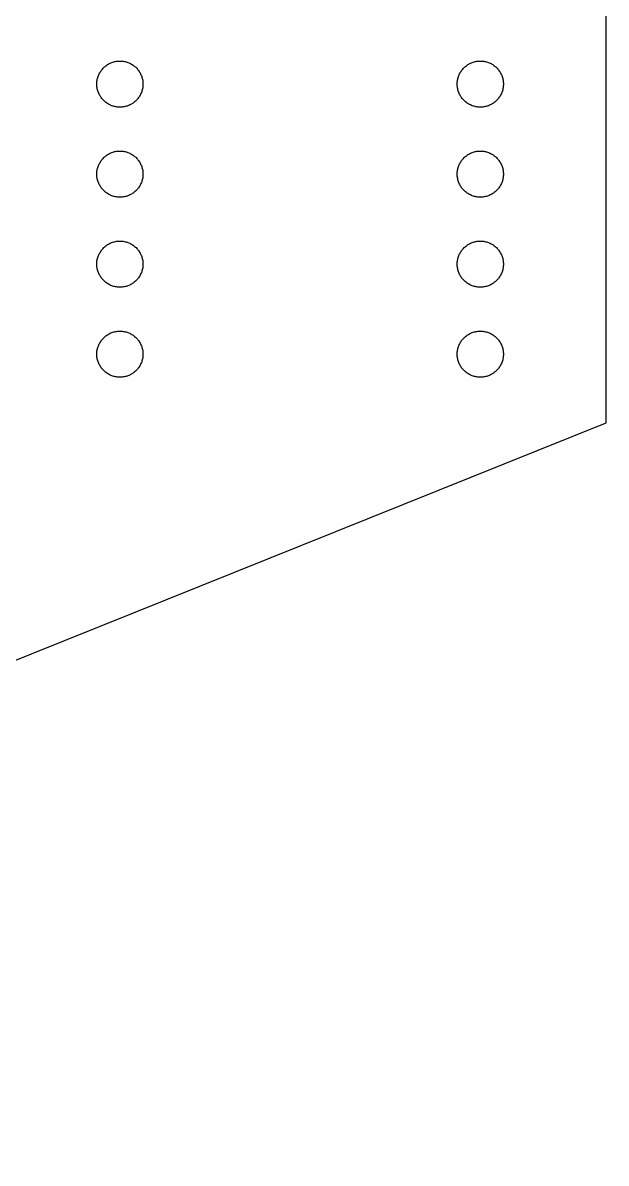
# Model space of a CAD drawing. Header units: metres. Extents: x -8.2 to 8.2, y -4.4 to 4.4.
# Drawn here: x 6.117 to 8.156, y -4.09 to -0.101 of the extents above; entities that cross this region are included whole.
import ezdxf

# ---------------------------------------------------------------- set-up
doc = ezdxf.new("R2010")
doc.units = ezdxf.units.M

msp = doc.modelspace()

# ---------------------------------------------------------------- linework, layer by layer
for p, q in [((8.1565, -1.5), (8.1565, 1.5)), ((6.4254, -0.2406), (6.4286, -0.2393)), ((6.4286, -0.2393), (6.4318, -0.2382)), ((6.4318, -0.2382), (6.435, -0.2372)), ((6.435, -0.2372), (6.4383, -0.2364)), ((6.4383, -0.2364), (6.4416, -0.2357)), ((6.4416, -0.2357), (6.4449, -0.2351)), ((6.4449, -0.2351), (6.4483, -0.2347)), ((6.4483, -0.2347), (6.4516, -0.2344)), ((6.4516, -0.2344), (6.455, -0.2343)), ((6.455, -0.2343), (6.4584, -0.2343)), ((6.4584, -0.2343), (6.4618, -0.2344)), ((6.4618, -0.2344), (6.4651, -0.2347)), ((6.4651, -0.2347), (6.4685, -0.2351)), ((6.4685, -0.2351), (6.4718, -0.2357)), ((6.4718, -0.2357), (6.4751, -0.2364)), ((6.4751, -0.2364), (6.4784, -0.2372)), ((6.4784, -0.2372), (6.4816, -0.2382)), ((6.4816, -0.2382), (6.4848, -0.2393)), ((6.4848, -0.2393), (6.488, -0.2406)), ((7.6853, -0.2406), (7.6884, -0.2393)), ((7.6884, -0.2393), (7.6916, -0.2382)), ((7.6916, -0.2382), (7.6948, -0.2372)), ((7.6948, -0.2372), (7.6981, -0.2364)), ((7.6981, -0.2364), (7.7014, -0.2357)), ((7.7014, -0.2357), (7.7047, -0.2351)), ((7.7047, -0.2351), (7.7081, -0.2347)), ((7.7081, -0.2347), (7.7115, -0.2344)), ((7.7115, -0.2344), (7.7148, -0.2343)), ((7.7148, -0.2343), (7.7182, -0.2343)), ((7.7182, -0.2343), (7.7216, -0.2344)), ((7.7216, -0.2344), (7.725, -0.2347)), ((7.725, -0.2347), (7.7283, -0.2351)), ((7.7283, -0.2351), (7.7317, -0.2357)), ((7.7317, -0.2357), (7.735, -0.2364)), ((7.735, -0.2364), (7.7382, -0.2372)), ((7.7382, -0.2372), (7.7415, -0.2382)), ((7.7415, -0.2382), (7.7447, -0.2393)), ((7.7447, -0.2393), (7.7478, -0.2406)), ((6.383, -0.2821), (6.3844, -0.2791)), ((6.3844, -0.2791), (6.386, -0.2761)), ((6.386, -0.2761), (6.3876, -0.2731)), ((6.3876, -0.2731), (6.3895, -0.2703)), ((6.3895, -0.2703), (6.3914, -0.2675)), ((6.3914, -0.2675), (6.3934, -0.2648)), ((6.3934, -0.2648), (6.3956, -0.2622)), ((6.3956, -0.2622), (6.3979, -0.2597)), ((6.3979, -0.2597), (6.4002, -0.2573)), ((6.4002, -0.2573), (6.4027, -0.255)), ((6.4027, -0.255), (6.4052, -0.2528)), ((6.4052, -0.2528), (6.4079, -0.2507)), ((6.4079, -0.2507), (6.4106, -0.2487)), ((6.4106, -0.2487), (6.4134, -0.2468)), ((6.4134, -0.2468), (6.4163, -0.2451)), ((6.4163, -0.2451), (6.4193, -0.2434)), ((6.4193, -0.2434), (6.4223, -0.2419)), ((6.4223, -0.2419), (6.4254, -0.2406)), ((6.488, -0.2406), (6.4911, -0.2419)), ((6.4911, -0.2419), (6.4941, -0.2434)), ((6.4941, -0.2434), (6.497, -0.2451)), ((6.497, -0.2451), (6.4999, -0.2468)), ((6.4999, -0.2468), (6.5027, -0.2487)), ((6.5027, -0.2487), (6.5055, -0.2507)), ((6.5055, -0.2507), (6.5081, -0.2528)), ((6.5081, -0.2528), (6.5107, -0.255)), ((6.5107, -0.255), (6.5132, -0.2573)), ((6.5132, -0.2573), (6.5155, -0.2597)), ((6.5155, -0.2597), (6.5178, -0.2622)), ((6.5178, -0.2622), (6.5199, -0.2648)), ((6.5199, -0.2648), (6.522, -0.2675)), ((6.522, -0.2675), (6.5239, -0.2703)), ((6.5239, -0.2703), (6.5257, -0.2731)), ((6.5257, -0.2731), (6.5274, -0.2761)), ((6.5274, -0.2761), (6.529, -0.2791)), ((6.529, -0.2791), (6.5304, -0.2821)), ((7.6428, -0.2821), (7.6442, -0.2791)), ((7.6442, -0.2791), (7.6458, -0.2761)), ((7.6458, -0.2761), (7.6475, -0.2731)), ((7.6475, -0.2731), (7.6493, -0.2703)), ((7.6493, -0.2703), (7.6512, -0.2675)), ((7.6512, -0.2675), (7.6533, -0.2648)), ((7.6533, -0.2648), (7.6554, -0.2622)), ((7.6554, -0.2622), (7.6577, -0.2597)), ((7.6577, -0.2597), (7.6601, -0.2573)), ((7.6601, -0.2573), (7.6625, -0.255)), ((7.6625, -0.255), (7.6651, -0.2528)), ((7.6651, -0.2528), (7.6677, -0.2507)), ((7.6677, -0.2507), (7.6705, -0.2487)), ((7.6705, -0.2487), (7.6733, -0.2468)), ((7.6733, -0.2468), (7.6762, -0.2451)), ((7.6762, -0.2451), (7.6791, -0.2434)), ((7.6791, -0.2434), (7.6822, -0.2419)), ((7.6822, -0.2419), (7.6853, -0.2406)), ((7.7478, -0.2406), (7.7509, -0.2419)), ((7.7509, -0.2419), (7.7539, -0.2434)), ((7.7539, -0.2434), (7.7569, -0.2451)), ((7.7569, -0.2451), (7.7598, -0.2468)), ((7.7598, -0.2468), (7.7626, -0.2487)), ((7.7626, -0.2487), (7.7653, -0.2507)), ((7.7653, -0.2507), (7.768, -0.2528)), ((7.768, -0.2528), (7.7705, -0.255)), ((7.7705, -0.255), (7.773, -0.2573)), ((7.773, -0.2573), (7.7754, -0.2597)), ((7.7754, -0.2597), (7.7776, -0.2622)), ((7.7776, -0.2622), (7.7798, -0.2648)), ((7.7798, -0.2648), (7.7818, -0.2675)), ((7.7818, -0.2675), (7.7838, -0.2703)), ((7.7838, -0.2703), (7.7856, -0.2731)), ((7.7856, -0.2731), (7.7873, -0.2761)), ((7.7873, -0.2761), (7.7888, -0.2791)), ((7.7888, -0.2791), (7.7903, -0.2821)), ((6.376, -0.315), (6.3761, -0.3116)), ((6.3761, -0.3183), (6.376, -0.315)), ((6.3761, -0.3116), (6.3763, -0.3082)), ((6.3763, -0.3217), (6.3761, -0.3183)), ((6.3763, -0.3082), (6.3766, -0.3048)), ((6.3766, -0.3048), (6.3771, -0.3015)), ((6.3771, -0.3015), (6.3777, -0.2982)), ((6.3777, -0.2982), (6.3785, -0.2949)), ((6.3785, -0.2949), (6.3794, -0.2916)), ((6.3794, -0.2916), (6.3805, -0.2884)), ((6.3805, -0.2884), (6.3816, -0.2852)), ((6.3816, -0.2852), (6.383, -0.2821)), ((6.5304, -0.2821), (6.5317, -0.2852)), ((6.5317, -0.2852), (6.5329, -0.2884)), ((6.5329, -0.2884), (6.5339, -0.2916)), ((6.5339, -0.2916), (6.5349, -0.2949)), ((6.5349, -0.2949), (6.5356, -0.2982)), ((6.5356, -0.2982), (6.5363, -0.3015)), ((6.5363, -0.3015), (6.5368, -0.3048)), ((6.5368, -0.3048), (6.5371, -0.3082)), ((6.5371, -0.3082), (6.5373, -0.3116)), ((6.5373, -0.3183), (6.5371, -0.3217)), ((6.5373, -0.3116), (6.5374, -0.315)), ((6.5374, -0.315), (6.5373, -0.3183)), ((7.6358, -0.315), (7.6359, -0.3116)), ((7.6359, -0.3183), (7.6358, -0.315)), ((7.6359, -0.3116), (7.6361, -0.3082)), ((7.6361, -0.3217), (7.6359, -0.3183)), ((7.6361, -0.3082), (7.6365, -0.3048)), ((7.6365, -0.3048), (7.6369, -0.3015)), ((7.6369, -0.3015), (7.6376, -0.2982)), ((7.6376, -0.2982), (7.6383, -0.2949)), ((7.6383, -0.2949), (7.6393, -0.2916)), ((7.6393, -0.2916), (7.6403, -0.2884)), ((7.6403, -0.2884), (7.6415, -0.2852)), ((7.6415, -0.2852), (7.6428, -0.2821)), ((7.7903, -0.2821), (7.7916, -0.2852)), ((7.7916, -0.2852), (7.7928, -0.2884)), ((7.7928, -0.2884), (7.7938, -0.2916)), ((7.7938, -0.2916), (7.7947, -0.2949)), ((7.7947, -0.2949), (7.7955, -0.2982)), ((7.7955, -0.2982), (7.7961, -0.3015)), ((7.7961, -0.3015), (7.7966, -0.3048)), ((7.7966, -0.3048), (7.7969, -0.3082)), ((7.7969, -0.3082), (7.7972, -0.3116)), ((7.7972, -0.3183), (7.7969, -0.3217)), ((7.7972, -0.3116), (7.7972, -0.315)), ((7.7972, -0.315), (7.7972, -0.3183)), ((6.3766, -0.3251), (6.3763, -0.3217)), ((6.3771, -0.3284), (6.3766, -0.3251)), ((6.3777, -0.3317), (6.3771, -0.3284)), ((6.3785, -0.335), (6.3777, -0.3317)), ((6.3794, -0.3383), (6.3785, -0.335)), ((6.3805, -0.3415), (6.3794, -0.3383)), ((6.3816, -0.3447), (6.3805, -0.3415)), ((6.383, -0.3478), (6.3816, -0.3447)), ((6.3844, -0.3508), (6.383, -0.3478)), ((6.386, -0.3538), (6.3844, -0.3508)), ((6.3876, -0.3568), (6.386, -0.3538)), ((6.3895, -0.3596), (6.3876, -0.3568)), ((6.5257, -0.3568), (6.5239, -0.3596)), ((6.5274, -0.3538), (6.5257, -0.3568)), ((6.529, -0.3508), (6.5274, -0.3538)), ((6.5304, -0.3478), (6.529, -0.3508)), ((6.5317, -0.3447), (6.5304, -0.3478)), ((6.5329, -0.3415), (6.5317, -0.3447)), ((6.5339, -0.3383), (6.5329, -0.3415)), ((6.5349, -0.335), (6.5339, -0.3383)), ((6.5356, -0.3317), (6.5349, -0.335)), ((6.5363, -0.3284), (6.5356, -0.3317)), ((6.5368, -0.3251), (6.5363, -0.3284)), ((6.5371, -0.3217), (6.5368, -0.3251)), ((7.6365, -0.3251), (7.6361, -0.3217)), ((7.6369, -0.3284), (7.6365, -0.3251)), ((7.6376, -0.3317), (7.6369, -0.3284)), ((7.6383, -0.335), (7.6376, -0.3317)), ((7.6393, -0.3383), (7.6383, -0.335)), ((7.6403, -0.3415), (7.6393, -0.3383)), ((7.6415, -0.3447), (7.6403, -0.3415)), ((7.6428, -0.3478), (7.6415, -0.3447)), ((7.6442, -0.3508), (7.6428, -0.3478)), ((7.6458, -0.3538), (7.6442, -0.3508)), ((7.6475, -0.3568), (7.6458, -0.3538)), ((7.6493, -0.3596), (7.6475, -0.3568)), ((7.7856, -0.3568), (7.7838, -0.3596)), ((7.7873, -0.3538), (7.7856, -0.3568)), ((7.7888, -0.3508), (7.7873, -0.3538)), ((7.7903, -0.3478), (7.7888, -0.3508)), ((7.7916, -0.3447), (7.7903, -0.3478)), ((7.7928, -0.3415), (7.7916, -0.3447)), ((7.7938, -0.3383), (7.7928, -0.3415)), ((7.7947, -0.335), (7.7938, -0.3383)), ((7.7955, -0.3317), (7.7947, -0.335)), ((7.7961, -0.3284), (7.7955, -0.3317)), ((7.7966, -0.3251), (7.7961, -0.3284)), ((7.7969, -0.3217), (7.7966, -0.3251)), ((6.3914, -0.3624), (6.3895, -0.3596)), ((6.3934, -0.3651), (6.3914, -0.3624)), ((6.3956, -0.3677), (6.3934, -0.3651)), ((6.3979, -0.3702), (6.3956, -0.3677)), ((6.4002, -0.3726), (6.3979, -0.3702)), ((6.4027, -0.3749), (6.4002, -0.3726)), ((6.4052, -0.3771), (6.4027, -0.3749)), ((6.4079, -0.3792), (6.4052, -0.3771)), ((6.4106, -0.3812), (6.4079, -0.3792)), ((6.4134, -0.3831), (6.4106, -0.3812)), ((6.4163, -0.3848), (6.4134, -0.3831)), ((6.4193, -0.3865), (6.4163, -0.3848)), ((6.4223, -0.388), (6.4193, -0.3865)), ((6.4254, -0.3894), (6.4223, -0.388)), ((6.4286, -0.3906), (6.4254, -0.3894)), ((6.4318, -0.3917), (6.4286, -0.3906)), ((6.435, -0.3927), (6.4318, -0.3917)), ((6.4383, -0.3935), (6.435, -0.3927)), ((6.4416, -0.3942), (6.4383, -0.3935)), ((6.4449, -0.3948), (6.4416, -0.3942)), ((6.4483, -0.3952), (6.4449, -0.3948)), ((6.4516, -0.3955), (6.4483, -0.3952)), ((6.455, -0.3956), (6.4516, -0.3955)), ((6.4584, -0.3956), (6.455, -0.3956)), ((6.4618, -0.3955), (6.4584, -0.3956)), ((6.4651, -0.3952), (6.4618, -0.3955)), ((6.4685, -0.3948), (6.4651, -0.3952)), ((6.4718, -0.3942), (6.4685, -0.3948)), ((6.4751, -0.3935), (6.4718, -0.3942)), ((6.4784, -0.3927), (6.4751, -0.3935)), ((6.4816, -0.3917), (6.4784, -0.3927)), ((6.4848, -0.3906), (6.4816, -0.3917)), ((6.488, -0.3894), (6.4848, -0.3906)), ((6.4911, -0.388), (6.488, -0.3894)), ((6.4941, -0.3865), (6.4911, -0.388)), ((6.497, -0.3848), (6.4941, -0.3865)), ((6.4999, -0.3831), (6.497, -0.3848)), ((6.5027, -0.3812), (6.4999, -0.3831)), ((6.5055, -0.3792), (6.5027, -0.3812)), ((6.5081, -0.3771), (6.5055, -0.3792)), ((6.5107, -0.3749), (6.5081, -0.3771)), ((6.5132, -0.3726), (6.5107, -0.3749)), ((6.5155, -0.3702), (6.5132, -0.3726)), ((6.5178, -0.3677), (6.5155, -0.3702)), ((6.5199, -0.3651), (6.5178, -0.3677)), ((6.522, -0.3624), (6.5199, -0.3651)), ((6.5239, -0.3596), (6.522, -0.3624)), ((7.6512, -0.3624), (7.6493, -0.3596)), ((7.6533, -0.3651), (7.6512, -0.3624)), ((7.6554, -0.3677), (7.6533, -0.3651)), ((7.6577, -0.3702), (7.6554, -0.3677)), ((7.6601, -0.3726), (7.6577, -0.3702)), ((7.6625, -0.3749), (7.6601, -0.3726)), ((7.6651, -0.3771), (7.6625, -0.3749)), ((7.6677, -0.3792), (7.6651, -0.3771)), ((7.6705, -0.3812), (7.6677, -0.3792)), ((7.6733, -0.3831), (7.6705, -0.3812)), ((7.6762, -0.3848), (7.6733, -0.3831)), ((7.6791, -0.3865), (7.6762, -0.3848)), ((7.6822, -0.388), (7.6791, -0.3865)), ((7.6853, -0.3894), (7.6822, -0.388)), ((7.6884, -0.3906), (7.6853, -0.3894)), ((7.6916, -0.3917), (7.6884, -0.3906)), ((7.6948, -0.3927), (7.6916, -0.3917)), ((7.6981, -0.3935), (7.6948, -0.3927)), ((7.7014, -0.3942), (7.6981, -0.3935)), ((7.7047, -0.3948), (7.7014, -0.3942)), ((7.7081, -0.3952), (7.7047, -0.3948)), ((7.7115, -0.3955), (7.7081, -0.3952)), ((7.7148, -0.3956), (7.7115, -0.3955)), ((7.7182, -0.3956), (7.7148, -0.3956)), ((7.7216, -0.3955), (7.7182, -0.3956)), ((7.725, -0.3952), (7.7216, -0.3955)), ((7.7283, -0.3948), (7.725, -0.3952)), ((7.7317, -0.3942), (7.7283, -0.3948)), ((7.735, -0.3935), (7.7317, -0.3942)), ((7.7382, -0.3927), (7.735, -0.3935)), ((7.7415, -0.3917), (7.7382, -0.3927)), ((7.7447, -0.3906), (7.7415, -0.3917)), ((7.7478, -0.3894), (7.7447, -0.3906)), ((7.7509, -0.388), (7.7478, -0.3894)), ((7.7539, -0.3865), (7.7509, -0.388)), ((7.7569, -0.3848), (7.7539, -0.3865)), ((7.7598, -0.3831), (7.7569, -0.3848)), ((7.7626, -0.3812), (7.7598, -0.3831)), ((7.7653, -0.3792), (7.7626, -0.3812)), ((7.768, -0.3771), (7.7653, -0.3792)), ((7.7705, -0.3749), (7.768, -0.3771)), ((7.773, -0.3726), (7.7705, -0.3749)), ((7.7754, -0.3702), (7.773, -0.3726)), ((7.7776, -0.3677), (7.7754, -0.3702)), ((7.7798, -0.3651), (7.7776, -0.3677)), ((7.7818, -0.3624), (7.7798, -0.3651)), ((7.7838, -0.3596), (7.7818, -0.3624)), ((6.4163, -0.56), (6.4193, -0.5584)), ((6.4193, -0.5584), (6.4223, -0.5569)), ((6.4223, -0.5569), (6.4254, -0.5555)), ((6.4254, -0.5555), (6.4286, -0.5543)), ((6.4286, -0.5543), (6.4318, -0.5532)), ((6.4318, -0.5532), (6.435, -0.5522)), ((6.435, -0.5522), (6.4383, -0.5513)), ((6.4383, -0.5513), (6.4416, -0.5506)), ((6.4416, -0.5506), (6.4449, -0.5501)), ((6.4449, -0.5501), (6.4483, -0.5497)), ((6.4483, -0.5497), (6.4516, -0.5494)), ((6.4516, -0.5494), (6.455, -0.5492)), ((6.455, -0.5492), (6.4584, -0.5492)), ((6.4584, -0.5492), (6.4618, -0.5494)), ((6.4618, -0.5494), (6.4651, -0.5497)), ((6.4651, -0.5497), (6.4685, -0.5501)), ((6.4685, -0.5501), (6.4718, -0.5506)), ((6.4718, -0.5506), (6.4751, -0.5513)), ((6.4751, -0.5513), (6.4784, -0.5522)), ((6.4784, -0.5522), (6.4816, -0.5532)), ((6.4816, -0.5532), (6.4848, -0.5543)), ((6.4848, -0.5543), (6.488, -0.5555)), ((6.488, -0.5555), (6.4911, -0.5569)), ((6.4911, -0.5569), (6.4941, -0.5584)), ((6.4941, -0.5584), (6.497, -0.56)), ((7.6762, -0.56), (7.6791, -0.5584)), ((7.6791, -0.5584), (7.6822, -0.5569)), ((7.6822, -0.5569), (7.6853, -0.5555)), ((7.6853, -0.5555), (7.6884, -0.5543)), ((7.6884, -0.5543), (7.6916, -0.5532)), ((7.6916, -0.5532), (7.6948, -0.5522)), ((7.6948, -0.5522), (7.6981, -0.5513)), ((7.6981, -0.5513), (7.7014, -0.5506)), ((7.7014, -0.5506), (7.7047, -0.5501)), ((7.7047, -0.5501), (7.7081, -0.5497)), ((7.7081, -0.5497), (7.7115, -0.5494)), ((7.7115, -0.5494), (7.7148, -0.5492)), ((7.7148, -0.5492), (7.7182, -0.5492)), ((7.7182, -0.5492), (7.7216, -0.5494)), ((7.7216, -0.5494), (7.725, -0.5497)), ((7.725, -0.5497), (7.7283, -0.5501)), ((7.7283, -0.5501), (7.7317, -0.5506)), ((7.7317, -0.5506), (7.735, -0.5513)), ((7.735, -0.5513), (7.7382, -0.5522)), ((7.7382, -0.5522), (7.7415, -0.5532)), ((7.7415, -0.5532), (7.7447, -0.5543)), ((7.7447, -0.5543), (7.7478, -0.5555)), ((7.7478, -0.5555), (7.7509, -0.5569)), ((7.7509, -0.5569), (7.7539, -0.5584)), ((7.7539, -0.5584), (7.7569, -0.56)), ((6.3816, -0.6002), (6.383, -0.5971)), ((6.383, -0.5971), (6.3844, -0.594)), ((6.3844, -0.594), (6.386, -0.591)), ((6.386, -0.591), (6.3876, -0.5881)), ((6.3876, -0.5881), (6.3895, -0.5853)), ((6.3895, -0.5853), (6.3914, -0.5825)), ((6.3914, -0.5825), (6.3934, -0.5798)), ((6.3934, -0.5798), (6.3956, -0.5772)), ((6.3956, -0.5772), (6.3979, -0.5747)), ((6.3979, -0.5747), (6.4002, -0.5723)), ((6.4002, -0.5723), (6.4027, -0.5699)), ((6.4027, -0.5699), (6.4052, -0.5677)), ((6.4052, -0.5677), (6.4079, -0.5656)), ((6.4079, -0.5656), (6.4106, -0.5636)), ((6.4106, -0.5636), (6.4134, -0.5618)), ((6.4134, -0.5618), (6.4163, -0.56)), ((6.497, -0.56), (6.4999, -0.5618)), ((6.4999, -0.5618), (6.5027, -0.5636)), ((6.5027, -0.5636), (6.5055, -0.5656)), ((6.5055, -0.5656), (6.5081, -0.5677)), ((6.5081, -0.5677), (6.5107, -0.5699)), ((6.5107, -0.5699), (6.5132, -0.5723)), ((6.5132, -0.5723), (6.5155, -0.5747)), ((6.5155, -0.5747), (6.5178, -0.5772)), ((6.5178, -0.5772), (6.5199, -0.5798)), ((6.5199, -0.5798), (6.522, -0.5825)), ((6.522, -0.5825), (6.5239, -0.5853)), ((6.5239, -0.5853), (6.5257, -0.5881)), ((6.5257, -0.5881), (6.5274, -0.591)), ((6.5274, -0.591), (6.529, -0.594)), ((6.529, -0.594), (6.5304, -0.5971)), ((6.5304, -0.5971), (6.5317, -0.6002)), ((7.6415, -0.6002), (7.6428, -0.5971)), ((7.6428, -0.5971), (7.6442, -0.594)), ((7.6442, -0.594), (7.6458, -0.591)), ((7.6458, -0.591), (7.6475, -0.5881)), ((7.6475, -0.5881), (7.6493, -0.5853)), ((7.6493, -0.5853), (7.6512, -0.5825)), ((7.6512, -0.5825), (7.6533, -0.5798)), ((7.6533, -0.5798), (7.6554, -0.5772)), ((7.6554, -0.5772), (7.6577, -0.5747)), ((7.6577, -0.5747), (7.6601, -0.5723)), ((7.6601, -0.5723), (7.6625, -0.5699)), ((7.6625, -0.5699), (7.6651, -0.5677)), ((7.6651, -0.5677), (7.6677, -0.5656)), ((7.6677, -0.5656), (7.6705, -0.5636)), ((7.6705, -0.5636), (7.6733, -0.5618)), ((7.6733, -0.5618), (7.6762, -0.56)), ((7.7569, -0.56), (7.7598, -0.5618)), ((7.7598, -0.5618), (7.7626, -0.5636)), ((7.7626, -0.5636), (7.7653, -0.5656)), ((7.7653, -0.5656), (7.768, -0.5677)), ((7.768, -0.5677), (7.7705, -0.5699)), ((7.7705, -0.5699), (7.773, -0.5723)), ((7.773, -0.5723), (7.7754, -0.5747)), ((7.7754, -0.5747), (7.7776, -0.5772)), ((7.7776, -0.5772), (7.7798, -0.5798)), ((7.7798, -0.5798), (7.7818, -0.5825)), ((7.7818, -0.5825), (7.7838, -0.5853)), ((7.7838, -0.5853), (7.7856, -0.5881)), ((7.7856, -0.5881), (7.7873, -0.591)), ((7.7873, -0.591), (7.7888, -0.594)), ((7.7888, -0.594), (7.7903, -0.5971)), ((7.7903, -0.5971), (7.7916, -0.6002)), ((6.376, -0.6299), (6.3761, -0.6265)), ((6.3761, -0.6333), (6.376, -0.6299)), ((6.3761, -0.6265), (6.3763, -0.6232)), ((6.3763, -0.6367), (6.3761, -0.6333)), ((6.3763, -0.6232), (6.3766, -0.6198)), ((6.3766, -0.64), (6.3763, -0.6367)), ((6.3766, -0.6198), (6.3771, -0.6165)), ((6.3771, -0.6165), (6.3777, -0.6131)), ((6.3777, -0.6131), (6.3785, -0.6098)), ((6.3785, -0.6098), (6.3794, -0.6066)), ((6.3794, -0.6066), (6.3805, -0.6034)), ((6.3805, -0.6034), (6.3816, -0.6002)), ((6.5317, -0.6002), (6.5329, -0.6034)), ((6.5329, -0.6034), (6.5339, -0.6066)), ((6.5339, -0.6066), (6.5349, -0.6098)), ((6.5349, -0.6098), (6.5356, -0.6131)), ((6.5356, -0.6131), (6.5363, -0.6165)), ((6.5363, -0.6165), (6.5368, -0.6198)), ((6.5368, -0.6198), (6.5371, -0.6232)), ((6.5371, -0.6367), (6.5368, -0.64)), ((6.5371, -0.6232), (6.5373, -0.6265)), ((6.5373, -0.6333), (6.5371, -0.6367)), ((6.5373, -0.6265), (6.5374, -0.6299)), ((6.5374, -0.6299), (6.5373, -0.6333)), ((7.6358, -0.6299), (7.6359, -0.6265)), ((7.6359, -0.6333), (7.6358, -0.6299)), ((7.6359, -0.6265), (7.6361, -0.6232)), ((7.6361, -0.6367), (7.6359, -0.6333)), ((7.6361, -0.6232), (7.6365, -0.6198)), ((7.6365, -0.64), (7.6361, -0.6367)), ((7.6365, -0.6198), (7.6369, -0.6165)), ((7.6369, -0.6165), (7.6376, -0.6131)), ((7.6376, -0.6131), (7.6383, -0.6098)), ((7.6383, -0.6098), (7.6393, -0.6066)), ((7.6393, -0.6066), (7.6403, -0.6034)), ((7.6403, -0.6034), (7.6415, -0.6002)), ((7.7916, -0.6002), (7.7928, -0.6034)), ((7.7928, -0.6034), (7.7938, -0.6066)), ((7.7938, -0.6066), (7.7947, -0.6098)), ((7.7947, -0.6098), (7.7955, -0.6131)), ((7.7955, -0.6131), (7.7961, -0.6165)), ((7.7961, -0.6165), (7.7966, -0.6198)), ((7.7966, -0.6198), (7.7969, -0.6232)), ((7.7969, -0.6367), (7.7966, -0.64)), ((7.7969, -0.6232), (7.7972, -0.6265)), ((7.7972, -0.6333), (7.7969, -0.6367)), ((7.7972, -0.6265), (7.7972, -0.6299)), ((7.7972, -0.6299), (7.7972, -0.6333)), ((6.3771, -0.6434), (6.3766, -0.64)), ((6.3777, -0.6467), (6.3771, -0.6434)), ((6.3785, -0.65), (6.3777, -0.6467)), ((6.3794, -0.6532), (6.3785, -0.65)), ((6.3805, -0.6565), (6.3794, -0.6532)), ((6.3816, -0.6596), (6.3805, -0.6565)), ((6.383, -0.6627), (6.3816, -0.6596)), ((6.3844, -0.6658), (6.383, -0.6627)), ((6.386, -0.6688), (6.3844, -0.6658)), ((6.3876, -0.6717), (6.386, -0.6688)), ((6.3895, -0.6746), (6.3876, -0.6717)), ((6.3914, -0.6774), (6.3895, -0.6746)), ((6.3934, -0.68), (6.3914, -0.6774)), ((6.522, -0.6774), (6.5199, -0.68)), ((6.5239, -0.6746), (6.522, -0.6774)), ((6.5257, -0.6717), (6.5239, -0.6746)), ((6.5274, -0.6688), (6.5257, -0.6717)), ((6.529, -0.6658), (6.5274, -0.6688)), ((6.5304, -0.6627), (6.529, -0.6658)), ((6.5317, -0.6596), (6.5304, -0.6627)), ((6.5329, -0.6565), (6.5317, -0.6596)), ((6.5339, -0.6532), (6.5329, -0.6565)), ((6.5349, -0.65), (6.5339, -0.6532)), ((6.5356, -0.6467), (6.5349, -0.65)), ((6.5363, -0.6434), (6.5356, -0.6467)), ((6.5368, -0.64), (6.5363, -0.6434)), ((7.6369, -0.6434), (7.6365, -0.64)), ((7.6376, -0.6467), (7.6369, -0.6434)), ((7.6383, -0.65), (7.6376, -0.6467)), ((7.6393, -0.6532), (7.6383, -0.65)), ((7.6403, -0.6565), (7.6393, -0.6532)), ((7.6415, -0.6596), (7.6403, -0.6565)), ((7.6428, -0.6627), (7.6415, -0.6596)), ((7.6442, -0.6658), (7.6428, -0.6627)), ((7.6458, -0.6688), (7.6442, -0.6658)), ((7.6475, -0.6717), (7.6458, -0.6688)), ((7.6493, -0.6746), (7.6475, -0.6717)), ((7.6512, -0.6774), (7.6493, -0.6746)), ((7.6533, -0.68), (7.6512, -0.6774)), ((7.7818, -0.6774), (7.7798, -0.68)), ((7.7838, -0.6746), (7.7818, -0.6774)), ((7.7856, -0.6717), (7.7838, -0.6746)), ((7.7873, -0.6688), (7.7856, -0.6717)), ((7.7888, -0.6658), (7.7873, -0.6688)), ((7.7903, -0.6627), (7.7888, -0.6658)), ((7.7916, -0.6596), (7.7903, -0.6627)), ((7.7928, -0.6565), (7.7916, -0.6596)), ((7.7938, -0.6532), (7.7928, -0.6565)), ((7.7947, -0.65), (7.7938, -0.6532)), ((7.7955, -0.6467), (7.7947, -0.65)), ((7.7961, -0.6434), (7.7955, -0.6467)), ((7.7966, -0.64), (7.7961, -0.6434)), ((6.3956, -0.6826), (6.3934, -0.68)), ((6.3979, -0.6852), (6.3956, -0.6826)), ((6.4002, -0.6876), (6.3979, -0.6852)), ((6.4027, -0.6899), (6.4002, -0.6876)), ((6.4052, -0.6921), (6.4027, -0.6899)), ((6.4079, -0.6942), (6.4052, -0.6921)), ((6.4106, -0.6962), (6.4079, -0.6942)), ((6.4134, -0.6981), (6.4106, -0.6962)), ((6.4163, -0.6998), (6.4134, -0.6981)), ((6.4193, -0.7014), (6.4163, -0.6998)), ((6.4223, -0.7029), (6.4193, -0.7014)), ((6.4254, -0.7043), (6.4223, -0.7029)), ((6.4286, -0.7056), (6.4254, -0.7043)), ((6.4318, -0.7067), (6.4286, -0.7056)), ((6.435, -0.7077), (6.4318, -0.7067)), ((6.4383, -0.7085), (6.435, -0.7077)), ((6.4416, -0.7092), (6.4383, -0.7085)), ((6.4449, -0.7098), (6.4416, -0.7092)), ((6.4483, -0.7102), (6.4449, -0.7098)), ((6.4516, -0.7105), (6.4483, -0.7102)), ((6.455, -0.7106), (6.4516, -0.7105)), ((6.4584, -0.7106), (6.455, -0.7106)), ((6.4618, -0.7105), (6.4584, -0.7106)), ((6.4651, -0.7102), (6.4618, -0.7105)), ((6.4685, -0.7098), (6.4651, -0.7102)), ((6.4718, -0.7092), (6.4685, -0.7098)), ((6.4751, -0.7085), (6.4718, -0.7092)), ((6.4784, -0.7077), (6.4751, -0.7085)), ((6.4816, -0.7067), (6.4784, -0.7077)), ((6.4848, -0.7056), (6.4816, -0.7067)), ((6.488, -0.7043), (6.4848, -0.7056)), ((6.4911, -0.7029), (6.488, -0.7043)), ((6.4941, -0.7014), (6.4911, -0.7029)), ((6.497, -0.6998), (6.4941, -0.7014)), ((6.4999, -0.6981), (6.497, -0.6998)), ((6.5027, -0.6962), (6.4999, -0.6981)), ((6.5055, -0.6942), (6.5027, -0.6962)), ((6.5081, -0.6921), (6.5055, -0.6942)), ((6.5107, -0.6899), (6.5081, -0.6921)), ((6.5132, -0.6876), (6.5107, -0.6899)), ((6.5155, -0.6852), (6.5132, -0.6876)), ((6.5178, -0.6826), (6.5155, -0.6852)), ((6.5199, -0.68), (6.5178, -0.6826)), ((7.6554, -0.6826), (7.6533, -0.68)), ((7.6577, -0.6852), (7.6554, -0.6826)), ((7.6601, -0.6876), (7.6577, -0.6852)), ((7.6625, -0.6899), (7.6601, -0.6876)), ((7.6651, -0.6921), (7.6625, -0.6899)), ((7.6677, -0.6942), (7.6651, -0.6921)), ((7.6705, -0.6962), (7.6677, -0.6942)), ((7.6733, -0.6981), (7.6705, -0.6962)), ((7.6762, -0.6998), (7.6733, -0.6981)), ((7.6791, -0.7014), (7.6762, -0.6998)), ((7.6822, -0.7029), (7.6791, -0.7014)), ((7.6853, -0.7043), (7.6822, -0.7029)), ((7.6884, -0.7056), (7.6853, -0.7043)), ((7.6916, -0.7067), (7.6884, -0.7056)), ((7.6948, -0.7077), (7.6916, -0.7067)), ((7.6981, -0.7085), (7.6948, -0.7077)), ((7.7014, -0.7092), (7.6981, -0.7085)), ((7.7047, -0.7098), (7.7014, -0.7092)), ((7.7081, -0.7102), (7.7047, -0.7098)), ((7.7115, -0.7105), (7.7081, -0.7102)), ((7.7148, -0.7106), (7.7115, -0.7105)), ((7.7182, -0.7106), (7.7148, -0.7106)), ((7.7216, -0.7105), (7.7182, -0.7106)), ((7.725, -0.7102), (7.7216, -0.7105)), ((7.7283, -0.7098), (7.725, -0.7102)), ((7.7317, -0.7092), (7.7283, -0.7098)), ((7.735, -0.7085), (7.7317, -0.7092)), ((7.7382, -0.7077), (7.735, -0.7085)), ((7.7415, -0.7067), (7.7382, -0.7077)), ((7.7447, -0.7056), (7.7415, -0.7067)), ((7.7478, -0.7043), (7.7447, -0.7056)), ((7.7509, -0.7029), (7.7478, -0.7043)), ((7.7539, -0.7014), (7.7509, -0.7029)), ((7.7569, -0.6998), (7.7539, -0.7014)), ((7.7598, -0.6981), (7.7569, -0.6998)), ((7.7626, -0.6962), (7.7598, -0.6981)), ((7.7653, -0.6942), (7.7626, -0.6962)), ((7.768, -0.6921), (7.7653, -0.6942)), ((7.7705, -0.6899), (7.768, -0.6921)), ((7.773, -0.6876), (7.7705, -0.6899)), ((7.7754, -0.6852), (7.773, -0.6876)), ((7.7776, -0.6826), (7.7754, -0.6852)), ((7.7798, -0.68), (7.7776, -0.6826)), ((6.4106, -0.8786), (6.4134, -0.8767)), ((6.4134, -0.8767), (6.4163, -0.875)), ((6.4163, -0.875), (6.4193, -0.8734)), ((6.4193, -0.8734), (6.4223, -0.8718)), ((6.4223, -0.8718), (6.4254, -0.8705)), ((6.4254, -0.8705), (6.4286, -0.8692)), ((6.4286, -0.8692), (6.4318, -0.8681)), ((6.4318, -0.8681), (6.435, -0.8671)), ((6.435, -0.8671), (6.4383, -0.8663)), ((6.4383, -0.8663), (6.4416, -0.8656)), ((6.4416, -0.8656), (6.4449, -0.865)), ((6.4449, -0.865), (6.4483, -0.8646)), ((6.4483, -0.8646), (6.4516, -0.8643)), ((6.4516, -0.8643), (6.455, -0.8642)), ((6.455, -0.8642), (6.4584, -0.8642)), ((6.4584, -0.8642), (6.4618, -0.8643)), ((6.4618, -0.8643), (6.4651, -0.8646)), ((6.4651, -0.8646), (6.4685, -0.865)), ((6.4685, -0.865), (6.4718, -0.8656)), ((6.4718, -0.8656), (6.4751, -0.8663)), ((6.4751, -0.8663), (6.4784, -0.8671)), ((6.4784, -0.8671), (6.4816, -0.8681)), ((6.4816, -0.8681), (6.4848, -0.8692)), ((6.4848, -0.8692), (6.488, -0.8705)), ((6.488, -0.8705), (6.4911, -0.8718)), ((6.4911, -0.8718), (6.4941, -0.8734)), ((6.4941, -0.8734), (6.497, -0.875)), ((6.497, -0.875), (6.4999, -0.8767)), ((6.4999, -0.8767), (6.5027, -0.8786)), ((7.6705, -0.8786), (7.6733, -0.8767)), ((7.6733, -0.8767), (7.6762, -0.875)), ((7.6762, -0.875), (7.6791, -0.8734)), ((7.6791, -0.8734), (7.6822, -0.8718)), ((7.6822, -0.8718), (7.6853, -0.8705)), ((7.6853, -0.8705), (7.6884, -0.8692)), ((7.6884, -0.8692), (7.6916, -0.8681)), ((7.6916, -0.8681), (7.6948, -0.8671)), ((7.6948, -0.8671), (7.6981, -0.8663)), ((7.6981, -0.8663), (7.7014, -0.8656)), ((7.7014, -0.8656), (7.7047, -0.865)), ((7.7047, -0.865), (7.7081, -0.8646)), ((7.7081, -0.8646), (7.7115, -0.8643)), ((7.7115, -0.8643), (7.7148, -0.8642)), ((7.7148, -0.8642), (7.7182, -0.8642)), ((7.7182, -0.8642), (7.7216, -0.8643)), ((7.7216, -0.8643), (7.725, -0.8646)), ((7.725, -0.8646), (7.7283, -0.865)), ((7.7283, -0.865), (7.7317, -0.8656)), ((7.7317, -0.8656), (7.735, -0.8663)), ((7.735, -0.8663), (7.7382, -0.8671)), ((7.7382, -0.8671), (7.7415, -0.8681)), ((7.7415, -0.8681), (7.7447, -0.8692)), ((7.7447, -0.8692), (7.7478, -0.8705)), ((7.7478, -0.8705), (7.7509, -0.8718)), ((7.7509, -0.8718), (7.7539, -0.8734)), ((7.7539, -0.8734), (7.7569, -0.875)), ((7.7569, -0.875), (7.7598, -0.8767)), ((7.7598, -0.8767), (7.7626, -0.8786)), ((6.3805, -0.9183), (6.3816, -0.9152)), ((6.3816, -0.9152), (6.383, -0.912)), ((6.383, -0.912), (6.3844, -0.909)), ((6.3844, -0.909), (6.386, -0.906)), ((6.386, -0.906), (6.3876, -0.9031)), ((6.3876, -0.9031), (6.3895, -0.9002)), ((6.3895, -0.9002), (6.3914, -0.8974)), ((6.3914, -0.8974), (6.3934, -0.8947)), ((6.3934, -0.8947), (6.3956, -0.8921)), ((6.3956, -0.8921), (6.3979, -0.8896)), ((6.3979, -0.8896), (6.4002, -0.8872)), ((6.4002, -0.8872), (6.4027, -0.8849)), ((6.4027, -0.8849), (6.4052, -0.8827)), ((6.4052, -0.8827), (6.4079, -0.8806)), ((6.4079, -0.8806), (6.4106, -0.8786)), ((6.5027, -0.8786), (6.5055, -0.8806)), ((6.5055, -0.8806), (6.5081, -0.8827)), ((6.5081, -0.8827), (6.5107, -0.8849)), ((6.5107, -0.8849), (6.5132, -0.8872)), ((6.5132, -0.8872), (6.5155, -0.8896)), ((6.5155, -0.8896), (6.5178, -0.8921)), ((6.5178, -0.8921), (6.5199, -0.8947)), ((6.5199, -0.8947), (6.522, -0.8974)), ((6.522, -0.8974), (6.5239, -0.9002)), ((6.5239, -0.9002), (6.5257, -0.9031)), ((6.5257, -0.9031), (6.5274, -0.906)), ((6.5274, -0.906), (6.529, -0.909)), ((6.529, -0.909), (6.5304, -0.912)), ((6.5304, -0.912), (6.5317, -0.9152)), ((6.5317, -0.9152), (6.5329, -0.9183)), ((7.6403, -0.9183), (7.6415, -0.9152)), ((7.6415, -0.9152), (7.6428, -0.912)), ((7.6428, -0.912), (7.6442, -0.909)), ((7.6442, -0.909), (7.6458, -0.906)), ((7.6458, -0.906), (7.6475, -0.9031)), ((7.6475, -0.9031), (7.6493, -0.9002)), ((7.6493, -0.9002), (7.6512, -0.8974)), ((7.6512, -0.8974), (7.6533, -0.8947)), ((7.6533, -0.8947), (7.6554, -0.8921)), ((7.6554, -0.8921), (7.6577, -0.8896)), ((7.6577, -0.8896), (7.6601, -0.8872)), ((7.6601, -0.8872), (7.6625, -0.8849)), ((7.6625, -0.8849), (7.6651, -0.8827)), ((7.6651, -0.8827), (7.6677, -0.8806)), ((7.6677, -0.8806), (7.6705, -0.8786)), ((7.7626, -0.8786), (7.7653, -0.8806)), ((7.7653, -0.8806), (7.768, -0.8827)), ((7.768, -0.8827), (7.7705, -0.8849)), ((7.7705, -0.8849), (7.773, -0.8872)), ((7.773, -0.8872), (7.7754, -0.8896)), ((7.7754, -0.8896), (7.7776, -0.8921)), ((7.7776, -0.8921), (7.7798, -0.8947)), ((7.7798, -0.8947), (7.7818, -0.8974)), ((7.7818, -0.8974), (7.7838, -0.9002)), ((7.7838, -0.9002), (7.7856, -0.9031)), ((7.7856, -0.9031), (7.7873, -0.906)), ((7.7873, -0.906), (7.7888, -0.909)), ((7.7888, -0.909), (7.7903, -0.912)), ((7.7903, -0.912), (7.7916, -0.9152)), ((7.7916, -0.9152), (7.7928, -0.9183)), ((6.376, -0.9449), (6.3761, -0.9415)), ((6.3761, -0.9483), (6.376, -0.9449)), ((6.3761, -0.9415), (6.3763, -0.9381)), ((6.3763, -0.9516), (6.3761, -0.9483)), ((6.3763, -0.9381), (6.3766, -0.9348)), ((6.3766, -0.955), (6.3763, -0.9516)), ((6.3766, -0.9348), (6.3771, -0.9314)), ((6.3771, -0.9583), (6.3766, -0.955)), ((6.3771, -0.9314), (6.3777, -0.9281)), ((6.3777, -0.9281), (6.3785, -0.9248)), ((6.3785, -0.9248), (6.3794, -0.9215)), ((6.3794, -0.9215), (6.3805, -0.9183)), ((6.5329, -0.9183), (6.5339, -0.9215)), ((6.5339, -0.9215), (6.5349, -0.9248)), ((6.5349, -0.9248), (6.5356, -0.9281)), ((6.5356, -0.9281), (6.5363, -0.9314)), ((6.5363, -0.9314), (6.5368, -0.9348)), ((6.5368, -0.955), (6.5363, -0.9583)), ((6.5368, -0.9348), (6.5371, -0.9381)), ((6.5371, -0.9516), (6.5368, -0.955)), ((6.5371, -0.9381), (6.5373, -0.9415)), ((6.5373, -0.9483), (6.5371, -0.9516)), ((6.5373, -0.9415), (6.5374, -0.9449)), ((6.5374, -0.9449), (6.5373, -0.9483)), ((7.6358, -0.9449), (7.6359, -0.9415)), ((7.6359, -0.9483), (7.6358, -0.9449)), ((7.6359, -0.9415), (7.6361, -0.9381)), ((7.6361, -0.9516), (7.6359, -0.9483)), ((7.6361, -0.9381), (7.6365, -0.9348)), ((7.6365, -0.955), (7.6361, -0.9516)), ((7.6365, -0.9348), (7.6369, -0.9314)), ((7.6369, -0.9583), (7.6365, -0.955)), ((7.6369, -0.9314), (7.6376, -0.9281)), ((7.6376, -0.9281), (7.6383, -0.9248)), ((7.6383, -0.9248), (7.6393, -0.9215)), ((7.6393, -0.9215), (7.6403, -0.9183)), ((7.7928, -0.9183), (7.7938, -0.9215)), ((7.7938, -0.9215), (7.7947, -0.9248)), ((7.7947, -0.9248), (7.7955, -0.9281)), ((7.7955, -0.9281), (7.7961, -0.9314)), ((7.7961, -0.9314), (7.7966, -0.9348)), ((7.7966, -0.955), (7.7961, -0.9583)), ((7.7966, -0.9348), (7.7969, -0.9381)), ((7.7969, -0.9516), (7.7966, -0.955)), ((7.7969, -0.9381), (7.7972, -0.9415)), ((7.7972, -0.9483), (7.7969, -0.9516)), ((7.7972, -0.9415), (7.7972, -0.9449)), ((7.7972, -0.9449), (7.7972, -0.9483)), ((6.3777, -0.9617), (6.3771, -0.9583)), ((6.3785, -0.965), (6.3777, -0.9617)), ((6.3794, -0.9682), (6.3785, -0.965)), ((6.3805, -0.9714), (6.3794, -0.9682)), ((6.3816, -0.9746), (6.3805, -0.9714)), ((6.383, -0.9777), (6.3816, -0.9746)), ((6.3844, -0.9808), (6.383, -0.9777)), ((6.386, -0.9837), (6.3844, -0.9808)), ((6.3876, -0.9867), (6.386, -0.9837)), ((6.3895, -0.9895), (6.3876, -0.9867)), ((6.3914, -0.9923), (6.3895, -0.9895)), ((6.3934, -0.995), (6.3914, -0.9923)), ((6.3956, -0.9976), (6.3934, -0.995)), ((6.5199, -0.995), (6.5178, -0.9976)), ((6.522, -0.9923), (6.5199, -0.995)), ((6.5239, -0.9895), (6.522, -0.9923)), ((6.5257, -0.9867), (6.5239, -0.9895)), ((6.5274, -0.9837), (6.5257, -0.9867)), ((6.529, -0.9808), (6.5274, -0.9837)), ((6.5304, -0.9777), (6.529, -0.9808)), ((6.5317, -0.9746), (6.5304, -0.9777)), ((6.5329, -0.9714), (6.5317, -0.9746)), ((6.5339, -0.9682), (6.5329, -0.9714)), ((6.5349, -0.965), (6.5339, -0.9682)), ((6.5356, -0.9617), (6.5349, -0.965)), ((6.5363, -0.9583), (6.5356, -0.9617)), ((7.6376, -0.9617), (7.6369, -0.9583)), ((7.6383, -0.965), (7.6376, -0.9617)), ((7.6393, -0.9682), (7.6383, -0.965)), ((7.6403, -0.9714), (7.6393, -0.9682)), ((7.6415, -0.9746), (7.6403, -0.9714)), ((7.6428, -0.9777), (7.6415, -0.9746)), ((7.6442, -0.9808), (7.6428, -0.9777)), ((7.6458, -0.9837), (7.6442, -0.9808)), ((7.6475, -0.9867), (7.6458, -0.9837)), ((7.6493, -0.9895), (7.6475, -0.9867)), ((7.6512, -0.9923), (7.6493, -0.9895)), ((7.6533, -0.995), (7.6512, -0.9923)), ((7.6554, -0.9976), (7.6533, -0.995)), ((7.7798, -0.995), (7.7776, -0.9976)), ((7.7818, -0.9923), (7.7798, -0.995)), ((7.7838, -0.9895), (7.7818, -0.9923)), ((7.7856, -0.9867), (7.7838, -0.9895)), ((7.7873, -0.9837), (7.7856, -0.9867)), ((7.7888, -0.9808), (7.7873, -0.9837)), ((7.7903, -0.9777), (7.7888, -0.9808)), ((7.7916, -0.9746), (7.7903, -0.9777)), ((7.7928, -0.9714), (7.7916, -0.9746)), ((7.7938, -0.9682), (7.7928, -0.9714)), ((7.7947, -0.965), (7.7938, -0.9682)), ((7.7955, -0.9617), (7.7947, -0.965)), ((7.7961, -0.9583), (7.7955, -0.9617)), ((6.3979, -1.0001), (6.3956, -0.9976)), ((6.4002, -1.0025), (6.3979, -1.0001)), ((6.4027, -1.0049), (6.4002, -1.0025)), ((6.4052, -1.0071), (6.4027, -1.0049)), ((6.4079, -1.0092), (6.4052, -1.0071)), ((6.4106, -1.0111), (6.4079, -1.0092)), ((6.4134, -1.013), (6.4106, -1.0111)), ((6.4163, -1.0148), (6.4134, -1.013)), ((6.4193, -1.0164), (6.4163, -1.0148)), ((6.4223, -1.0179), (6.4193, -1.0164)), ((6.4254, -1.0193), (6.4223, -1.0179)), ((6.4286, -1.0205), (6.4254, -1.0193)), ((6.4318, -1.0216), (6.4286, -1.0205)), ((6.435, -1.0226), (6.4318, -1.0216)), ((6.4383, -1.0234), (6.435, -1.0226)), ((6.4416, -1.0241), (6.4383, -1.0234)), ((6.4449, -1.0247), (6.4416, -1.0241)), ((6.4483, -1.0252), (6.4449, -1.0247)), ((6.4516, -1.0254), (6.4483, -1.0252)), ((6.455, -1.0256), (6.4516, -1.0254)), ((6.4584, -1.0256), (6.455, -1.0256)), ((6.4618, -1.0254), (6.4584, -1.0256)), ((6.4651, -1.0252), (6.4618, -1.0254)), ((6.4685, -1.0247), (6.4651, -1.0252)), ((6.4718, -1.0241), (6.4685, -1.0247)), ((6.4751, -1.0234), (6.4718, -1.0241)), ((6.4784, -1.0226), (6.4751, -1.0234)), ((6.4816, -1.0216), (6.4784, -1.0226)), ((6.4848, -1.0205), (6.4816, -1.0216)), ((6.488, -1.0193), (6.4848, -1.0205)), ((6.4911, -1.0179), (6.488, -1.0193)), ((6.4941, -1.0164), (6.4911, -1.0179)), ((6.497, -1.0148), (6.4941, -1.0164)), ((6.4999, -1.013), (6.497, -1.0148)), ((6.5027, -1.0111), (6.4999, -1.013)), ((6.5055, -1.0092), (6.5027, -1.0111)), ((6.5081, -1.0071), (6.5055, -1.0092)), ((6.5107, -1.0049), (6.5081, -1.0071)), ((6.5132, -1.0025), (6.5107, -1.0049)), ((6.5155, -1.0001), (6.5132, -1.0025)), ((6.5178, -0.9976), (6.5155, -1.0001)), ((7.6577, -1.0001), (7.6554, -0.9976)), ((7.6601, -1.0025), (7.6577, -1.0001)), ((7.6625, -1.0049), (7.6601, -1.0025)), ((7.6651, -1.0071), (7.6625, -1.0049)), ((7.6677, -1.0092), (7.6651, -1.0071)), ((7.6705, -1.0111), (7.6677, -1.0092)), ((7.6733, -1.013), (7.6705, -1.0111)), ((7.6762, -1.0148), (7.6733, -1.013)), ((7.6791, -1.0164), (7.6762, -1.0148)), ((7.6822, -1.0179), (7.6791, -1.0164)), ((7.6853, -1.0193), (7.6822, -1.0179)), ((7.6884, -1.0205), (7.6853, -1.0193)), ((7.6916, -1.0216), (7.6884, -1.0205)), ((7.6948, -1.0226), (7.6916, -1.0216)), ((7.6981, -1.0234), (7.6948, -1.0226)), ((7.7014, -1.0241), (7.6981, -1.0234)), ((7.7047, -1.0247), (7.7014, -1.0241)), ((7.7081, -1.0252), (7.7047, -1.0247)), ((7.7115, -1.0254), (7.7081, -1.0252)), ((7.7148, -1.0256), (7.7115, -1.0254)), ((7.7182, -1.0256), (7.7148, -1.0256)), ((7.7216, -1.0254), (7.7182, -1.0256)), ((7.725, -1.0252), (7.7216, -1.0254)), ((7.7283, -1.0247), (7.725, -1.0252)), ((7.7317, -1.0241), (7.7283, -1.0247)), ((7.735, -1.0234), (7.7317, -1.0241)), ((7.7382, -1.0226), (7.735, -1.0234)), ((7.7415, -1.0216), (7.7382, -1.0226)), ((7.7447, -1.0205), (7.7415, -1.0216)), ((7.7478, -1.0193), (7.7447, -1.0205)), ((7.7509, -1.0179), (7.7478, -1.0193)), ((7.7539, -1.0164), (7.7509, -1.0179)), ((7.7569, -1.0148), (7.7539, -1.0164)), ((7.7598, -1.013), (7.7569, -1.0148)), ((7.7626, -1.0111), (7.7598, -1.013)), ((7.7653, -1.0092), (7.7626, -1.0111)), ((7.768, -1.0071), (7.7653, -1.0092)), ((7.7705, -1.0049), (7.768, -1.0071)), ((7.773, -1.0025), (7.7705, -1.0049)), ((7.7754, -1.0001), (7.773, -1.0025)), ((7.7776, -0.9976), (7.7754, -1.0001)), ((6.4052, -1.1977), (6.4079, -1.1955)), ((6.4079, -1.1955), (6.4106, -1.1936)), ((6.4106, -1.1936), (6.4134, -1.1917)), ((6.4134, -1.1917), (6.4163, -1.1899)), ((6.4163, -1.1899), (6.4193, -1.1883)), ((6.4193, -1.1883), (6.4223, -1.1868)), ((6.4223, -1.1868), (6.4254, -1.1854)), ((6.4254, -1.1854), (6.4286, -1.1842)), ((6.4286, -1.1842), (6.4318, -1.1831)), ((6.4318, -1.1831), (6.435, -1.1821)), ((6.435, -1.1821), (6.4383, -1.1813)), ((6.4383, -1.1813), (6.4416, -1.1806)), ((6.4416, -1.1806), (6.4449, -1.18)), ((6.4449, -1.18), (6.4483, -1.1796)), ((6.4483, -1.1796), (6.4516, -1.1793)), ((6.4516, -1.1793), (6.455, -1.1791)), ((6.455, -1.1791), (6.4584, -1.1791)), ((6.4584, -1.1791), (6.4618, -1.1793)), ((6.4618, -1.1793), (6.4651, -1.1796)), ((6.4651, -1.1796), (6.4685, -1.18)), ((6.4685, -1.18), (6.4718, -1.1806)), ((6.4718, -1.1806), (6.4751, -1.1813)), ((6.4751, -1.1813), (6.4784, -1.1821)), ((6.4784, -1.1821), (6.4816, -1.1831)), ((6.4816, -1.1831), (6.4848, -1.1842)), ((6.4848, -1.1842), (6.488, -1.1854)), ((6.488, -1.1854), (6.4911, -1.1868)), ((6.4911, -1.1868), (6.4941, -1.1883)), ((6.4941, -1.1883), (6.497, -1.1899)), ((6.497, -1.1899), (6.4999, -1.1917)), ((6.4999, -1.1917), (6.5027, -1.1936)), ((6.5027, -1.1936), (6.5055, -1.1955)), ((6.5055, -1.1955), (6.5081, -1.1977)), ((7.6651, -1.1977), (7.6677, -1.1955)), ((7.6677, -1.1955), (7.6705, -1.1936)), ((7.6705, -1.1936), (7.6733, -1.1917)), ((7.6733, -1.1917), (7.6762, -1.1899)), ((7.6762, -1.1899), (7.6791, -1.1883)), ((7.6791, -1.1883), (7.6822, -1.1868)), ((7.6822, -1.1868), (7.6853, -1.1854)), ((7.6853, -1.1854), (7.6884, -1.1842)), ((7.6884, -1.1842), (7.6916, -1.1831)), ((7.6916, -1.1831), (7.6948, -1.1821)), ((7.6948, -1.1821), (7.6981, -1.1813)), ((7.6981, -1.1813), (7.7014, -1.1806)), ((7.7014, -1.1806), (7.7047, -1.18)), ((7.7047, -1.18), (7.7081, -1.1796)), ((7.7081, -1.1796), (7.7115, -1.1793)), ((7.7115, -1.1793), (7.7148, -1.1791)), ((7.7148, -1.1791), (7.7182, -1.1791)), ((7.7182, -1.1791), (7.7216, -1.1793)), ((7.7216, -1.1793), (7.725, -1.1796)), ((7.725, -1.1796), (7.7283, -1.18)), ((7.7283, -1.18), (7.7317, -1.1806)), ((7.7317, -1.1806), (7.735, -1.1813)), ((7.735, -1.1813), (7.7382, -1.1821)), ((7.7382, -1.1821), (7.7415, -1.1831)), ((7.7415, -1.1831), (7.7447, -1.1842)), ((7.7447, -1.1842), (7.7478, -1.1854)), ((7.7478, -1.1854), (7.7509, -1.1868)), ((7.7509, -1.1868), (7.7539, -1.1883)), ((7.7539, -1.1883), (7.7569, -1.1899)), ((7.7569, -1.1899), (7.7598, -1.1917)), ((7.7598, -1.1917), (7.7626, -1.1936)), ((7.7626, -1.1936), (7.7653, -1.1955)), ((7.7653, -1.1955), (7.768, -1.1977)), ((6.3785, -1.2398), (6.3794, -1.2365)), ((6.3794, -1.2365), (6.3805, -1.2333)), ((6.3805, -1.2333), (6.3816, -1.2301)), ((6.3816, -1.2301), (6.383, -1.227)), ((6.383, -1.227), (6.3844, -1.224)), ((6.3844, -1.224), (6.386, -1.2209)), ((6.386, -1.2209), (6.3876, -1.218)), ((6.3876, -1.218), (6.3895, -1.2152)), ((6.3895, -1.2152), (6.3914, -1.2124)), ((6.3914, -1.2124), (6.3934, -1.2097)), ((6.3934, -1.2097), (6.3956, -1.2071)), ((6.3956, -1.2071), (6.3979, -1.2046)), ((6.3979, -1.2046), (6.4002, -1.2022)), ((6.4002, -1.2022), (6.4027, -1.1999)), ((6.4027, -1.1999), (6.4052, -1.1977)), ((6.5081, -1.1977), (6.5107, -1.1999)), ((6.5107, -1.1999), (6.5132, -1.2022)), ((6.5132, -1.2022), (6.5155, -1.2046)), ((6.5155, -1.2046), (6.5178, -1.2071)), ((6.5178, -1.2071), (6.5199, -1.2097)), ((6.5199, -1.2097), (6.522, -1.2124)), ((6.522, -1.2124), (6.5239, -1.2152)), ((6.5239, -1.2152), (6.5257, -1.218)), ((6.5257, -1.218), (6.5274, -1.2209)), ((6.5274, -1.2209), (6.529, -1.224)), ((6.529, -1.224), (6.5304, -1.227)), ((6.5304, -1.227), (6.5317, -1.2301)), ((6.5317, -1.2301), (6.5329, -1.2333)), ((6.5329, -1.2333), (6.5339, -1.2365)), ((6.5339, -1.2365), (6.5349, -1.2398)), ((7.6383, -1.2398), (7.6393, -1.2365)), ((7.6393, -1.2365), (7.6403, -1.2333)), ((7.6403, -1.2333), (7.6415, -1.2301)), ((7.6415, -1.2301), (7.6428, -1.227)), ((7.6428, -1.227), (7.6442, -1.224)), ((7.6442, -1.224), (7.6458, -1.2209)), ((7.6458, -1.2209), (7.6475, -1.218)), ((7.6475, -1.218), (7.6493, -1.2152)), ((7.6493, -1.2152), (7.6512, -1.2124)), ((7.6512, -1.2124), (7.6533, -1.2097)), ((7.6533, -1.2097), (7.6554, -1.2071)), ((7.6554, -1.2071), (7.6577, -1.2046)), ((7.6577, -1.2046), (7.6601, -1.2022)), ((7.6601, -1.2022), (7.6625, -1.1999)), ((7.6625, -1.1999), (7.6651, -1.1977)), ((7.768, -1.1977), (7.7705, -1.1999)), ((7.7705, -1.1999), (7.773, -1.2022)), ((7.773, -1.2022), (7.7754, -1.2046)), ((7.7754, -1.2046), (7.7776, -1.2071)), ((7.7776, -1.2071), (7.7798, -1.2097)), ((7.7798, -1.2097), (7.7818, -1.2124)), ((7.7818, -1.2124), (7.7838, -1.2152)), ((7.7838, -1.2152), (7.7856, -1.218)), ((7.7856, -1.218), (7.7873, -1.2209)), ((7.7873, -1.2209), (7.7888, -1.224)), ((7.7888, -1.224), (7.7903, -1.227)), ((7.7903, -1.227), (7.7916, -1.2301)), ((7.7916, -1.2301), (7.7928, -1.2333)), ((7.7928, -1.2333), (7.7938, -1.2365)), ((7.7938, -1.2365), (7.7947, -1.2398)), ((6.376, -1.2598), (6.3761, -1.2565)), ((6.3761, -1.2632), (6.376, -1.2598)), ((6.3761, -1.2565), (6.3763, -1.2531)), ((6.3763, -1.2666), (6.3761, -1.2632)), ((6.3763, -1.2531), (6.3766, -1.2497)), ((6.3766, -1.2699), (6.3763, -1.2666)), ((6.3766, -1.2497), (6.3771, -1.2464)), ((6.3771, -1.2733), (6.3766, -1.2699)), ((6.3771, -1.2464), (6.3777, -1.2431)), ((6.3777, -1.2766), (6.3771, -1.2733)), ((6.3777, -1.2431), (6.3785, -1.2398)), ((6.3785, -1.2799), (6.3777, -1.2766)), ((6.5349, -1.2398), (6.5356, -1.2431)), ((6.5356, -1.2766), (6.5349, -1.2799)), ((6.5356, -1.2431), (6.5363, -1.2464)), ((6.5363, -1.2733), (6.5356, -1.2766)), ((6.5363, -1.2464), (6.5368, -1.2497)), ((6.5368, -1.2699), (6.5363, -1.2733)), ((6.5368, -1.2497), (6.5371, -1.2531)), ((6.5371, -1.2666), (6.5368, -1.2699)), ((6.5371, -1.2531), (6.5373, -1.2565)), ((6.5373, -1.2632), (6.5371, -1.2666)), ((6.5373, -1.2565), (6.5374, -1.2598)), ((6.5374, -1.2598), (6.5373, -1.2632)), ((7.6358, -1.2598), (7.6359, -1.2565)), ((7.6359, -1.2632), (7.6358, -1.2598)), ((7.6359, -1.2565), (7.6361, -1.2531)), ((7.6361, -1.2666), (7.6359, -1.2632)), ((7.6361, -1.2531), (7.6365, -1.2497)), ((7.6365, -1.2699), (7.6361, -1.2666)), ((7.6365, -1.2497), (7.6369, -1.2464)), ((7.6369, -1.2733), (7.6365, -1.2699)), ((7.6369, -1.2464), (7.6376, -1.2431)), ((7.6376, -1.2766), (7.6369, -1.2733)), ((7.6376, -1.2431), (7.6383, -1.2398)), ((7.6383, -1.2799), (7.6376, -1.2766)), ((7.7947, -1.2398), (7.7955, -1.2431)), ((7.7955, -1.2766), (7.7947, -1.2799)), ((7.7955, -1.2431), (7.7961, -1.2464)), ((7.7961, -1.2733), (7.7955, -1.2766)), ((7.7961, -1.2464), (7.7966, -1.2497)), ((7.7966, -1.2699), (7.7961, -1.2733)), ((7.7966, -1.2497), (7.7969, -1.2531)), ((7.7969, -1.2666), (7.7966, -1.2699)), ((7.7969, -1.2531), (7.7972, -1.2565)), ((7.7972, -1.2632), (7.7969, -1.2666)), ((7.7972, -1.2565), (7.7972, -1.2598)), ((7.7972, -1.2598), (7.7972, -1.2632)), ((6.3794, -1.2832), (6.3785, -1.2799)), ((6.3805, -1.2864), (6.3794, -1.2832)), ((6.3816, -1.2895), (6.3805, -1.2864)), ((6.383, -1.2927), (6.3816, -1.2895)), ((6.3844, -1.2957), (6.383, -1.2927)), ((6.386, -1.2987), (6.3844, -1.2957)), ((6.3876, -1.3016), (6.386, -1.2987)), ((6.3895, -1.3045), (6.3876, -1.3016)), ((6.3914, -1.3073), (6.3895, -1.3045)), ((6.3934, -1.31), (6.3914, -1.3073)), ((6.3956, -1.3126), (6.3934, -1.31)), ((6.3979, -1.3151), (6.3956, -1.3126)), ((6.4002, -1.3175), (6.3979, -1.3151)), ((6.5155, -1.3151), (6.5132, -1.3175)), ((6.5178, -1.3126), (6.5155, -1.3151)), ((6.5199, -1.31), (6.5178, -1.3126)), ((6.522, -1.3073), (6.5199, -1.31)), ((6.5239, -1.3045), (6.522, -1.3073)), ((6.5257, -1.3016), (6.5239, -1.3045)), ((6.5274, -1.2987), (6.5257, -1.3016)), ((6.529, -1.2957), (6.5274, -1.2987)), ((6.5304, -1.2927), (6.529, -1.2957)), ((6.5317, -1.2895), (6.5304, -1.2927)), ((6.5329, -1.2864), (6.5317, -1.2895)), ((6.5339, -1.2832), (6.5329, -1.2864)), ((6.5349, -1.2799), (6.5339, -1.2832)), ((7.6393, -1.2832), (7.6383, -1.2799)), ((7.6403, -1.2864), (7.6393, -1.2832)), ((7.6415, -1.2895), (7.6403, -1.2864)), ((7.6428, -1.2927), (7.6415, -1.2895)), ((7.6442, -1.2957), (7.6428, -1.2927)), ((7.6458, -1.2987), (7.6442, -1.2957)), ((7.6475, -1.3016), (7.6458, -1.2987)), ((7.6493, -1.3045), (7.6475, -1.3016)), ((7.6512, -1.3073), (7.6493, -1.3045)), ((7.6533, -1.31), (7.6512, -1.3073)), ((7.6554, -1.3126), (7.6533, -1.31)), ((7.6577, -1.3151), (7.6554, -1.3126)), ((7.6601, -1.3175), (7.6577, -1.3151)), ((7.7754, -1.3151), (7.773, -1.3175)), ((7.7776, -1.3126), (7.7754, -1.3151)), ((7.7798, -1.31), (7.7776, -1.3126)), ((7.7818, -1.3073), (7.7798, -1.31)), ((7.7838, -1.3045), (7.7818, -1.3073)), ((7.7856, -1.3016), (7.7838, -1.3045)), ((7.7873, -1.2987), (7.7856, -1.3016)), ((7.7888, -1.2957), (7.7873, -1.2987)), ((7.7903, -1.2927), (7.7888, -1.2957)), ((7.7916, -1.2895), (7.7903, -1.2927)), ((7.7928, -1.2864), (7.7916, -1.2895)), ((7.7938, -1.2832), (7.7928, -1.2864)), ((7.7947, -1.2799), (7.7938, -1.2832)), ((6.4027, -1.3198), (6.4002, -1.3175)), ((6.4052, -1.322), (6.4027, -1.3198)), ((6.4079, -1.3241), (6.4052, -1.322)), ((6.4106, -1.3261), (6.4079, -1.3241)), ((6.4134, -1.328), (6.4106, -1.3261)), ((6.4163, -1.3297), (6.4134, -1.328)), ((6.4193, -1.3314), (6.4163, -1.3297)), ((6.4223, -1.3329), (6.4193, -1.3314)), ((6.4254, -1.3342), (6.4223, -1.3329)), ((6.4286, -1.3355), (6.4254, -1.3342)), ((6.4318, -1.3366), (6.4286, -1.3355)), ((6.435, -1.3376), (6.4318, -1.3366)), ((6.4383, -1.3384), (6.435, -1.3376)), ((6.4416, -1.3391), (6.4383, -1.3384)), ((6.4449, -1.3397), (6.4416, -1.3391)), ((6.4483, -1.3401), (6.4449, -1.3397)), ((6.4516, -1.3404), (6.4483, -1.3401)), ((6.455, -1.3405), (6.4516, -1.3404)), ((6.4584, -1.3405), (6.455, -1.3405)), ((6.4618, -1.3404), (6.4584, -1.3405)), ((6.4651, -1.3401), (6.4618, -1.3404)), ((6.4685, -1.3397), (6.4651, -1.3401)), ((6.4718, -1.3391), (6.4685, -1.3397)), ((6.4751, -1.3384), (6.4718, -1.3391)), ((6.4784, -1.3376), (6.4751, -1.3384)), ((6.4816, -1.3366), (6.4784, -1.3376)), ((6.4848, -1.3355), (6.4816, -1.3366)), ((6.488, -1.3342), (6.4848, -1.3355)), ((6.4911, -1.3329), (6.488, -1.3342)), ((6.4941, -1.3314), (6.4911, -1.3329)), ((6.497, -1.3297), (6.4941, -1.3314)), ((6.4999, -1.328), (6.497, -1.3297)), ((6.5027, -1.3261), (6.4999, -1.328)), ((6.5055, -1.3241), (6.5027, -1.3261)), ((6.5081, -1.322), (6.5055, -1.3241)), ((6.5107, -1.3198), (6.5081, -1.322)), ((6.5132, -1.3175), (6.5107, -1.3198)), ((7.6625, -1.3198), (7.6601, -1.3175)), ((7.6651, -1.322), (7.6625, -1.3198)), ((7.6677, -1.3241), (7.6651, -1.322)), ((7.6705, -1.3261), (7.6677, -1.3241)), ((7.6733, -1.328), (7.6705, -1.3261)), ((7.6762, -1.3297), (7.6733, -1.328)), ((7.6791, -1.3314), (7.6762, -1.3297)), ((7.6822, -1.3329), (7.6791, -1.3314)), ((7.6853, -1.3342), (7.6822, -1.3329)), ((7.6884, -1.3355), (7.6853, -1.3342)), ((7.6916, -1.3366), (7.6884, -1.3355)), ((7.6948, -1.3376), (7.6916, -1.3366)), ((7.6981, -1.3384), (7.6948, -1.3376)), ((7.7014, -1.3391), (7.6981, -1.3384)), ((7.7047, -1.3397), (7.7014, -1.3391)), ((7.7081, -1.3401), (7.7047, -1.3397)), ((7.7115, -1.3404), (7.7081, -1.3401)), ((7.7148, -1.3405), (7.7115, -1.3404)), ((7.7182, -1.3405), (7.7148, -1.3405)), ((7.7216, -1.3404), (7.7182, -1.3405)), ((7.725, -1.3401), (7.7216, -1.3404)), ((7.7283, -1.3397), (7.725, -1.3401)), ((7.7317, -1.3391), (7.7283, -1.3397)), ((7.735, -1.3384), (7.7317, -1.3391)), ((7.7382, -1.3376), (7.735, -1.3384)), ((7.7415, -1.3366), (7.7382, -1.3376)), ((7.7447, -1.3355), (7.7415, -1.3366)), ((7.7478, -1.3342), (7.7447, -1.3355)), ((7.7509, -1.3329), (7.7478, -1.3342)), ((7.7539, -1.3314), (7.7509, -1.3329)), ((7.7569, -1.3297), (7.7539, -1.3314)), ((7.7598, -1.328), (7.7569, -1.3297)), ((7.7626, -1.3261), (7.7598, -1.328)), ((7.7653, -1.3241), (7.7626, -1.3261)), ((7.768, -1.322), (7.7653, -1.3241)), ((7.7705, -1.3198), (7.768, -1.322)), ((7.773, -1.3175), (7.7705, -1.3198)), ((1.7194, -4.0903), (8.1565, -1.5))]:
    msp.add_line(p, q)

doc.saveas('drawing.dxf')
